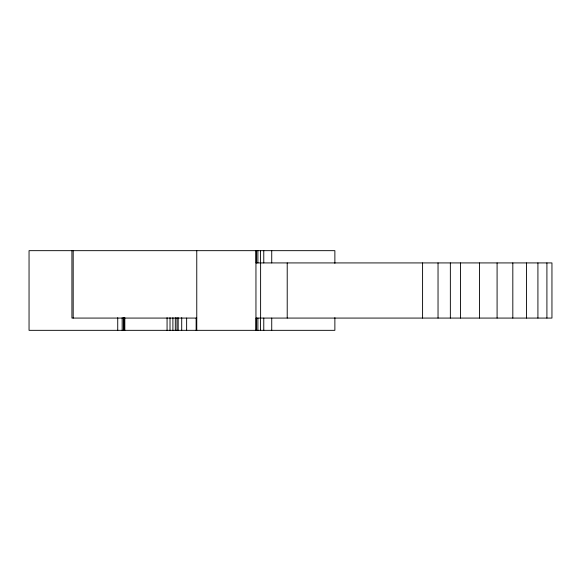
<?xml version="1.0" encoding="UTF-8"?>
<svg xmlns="http://www.w3.org/2000/svg" width="581" height="581" viewBox="0 0 581 581"><rect width="100%" height="100%" fill="white"/><g stroke="black" fill="none" stroke-linecap="round" stroke-linejoin="round"><path stroke-width="0.87" d="M256.119 262.924L551.95 262.924L551.95 318.076L256.119 318.076M196.763 318.076L71.921 318.076L71.921 250.665M546.91 262.924L546.91 318.076M537.919 262.924L537.919 318.076M526.502 262.924L526.502 318.076M512.82 262.924L512.82 318.076M497.089 262.924L497.089 318.076M479.557 262.924L479.557 318.076M460.501 262.924L460.501 318.076M450.355 262.924L450.355 318.076M438.038 262.924L438.038 318.076M422.583 262.924L422.583 318.076M334.874 263.338L334.874 250.665L29.05 250.665L29.05 330.335L334.874 330.335L334.874 317.662M287.217 262.924L287.217 318.076M271.734 250.665L271.734 262.924M271.734 318.076L271.734 330.335M263.774 250.665L263.774 262.924M263.774 318.076L263.774 330.335M260.608 262.924L260.608 318.076M260.433 250.665L260.433 262.924M260.433 318.076L260.433 330.335M257.891 250.665L257.891 262.924M257.891 318.076L257.891 330.335M256.156 250.665L256.156 262.924M256.156 318.076L256.156 330.335M255.952 250.665L255.952 330.335M196.763 250.665L196.763 330.335M196.131 318.076L196.131 330.335M186.639 318.076L186.639 330.335M181.708 317.662L181.708 330.335M178.171 317.662L178.171 330.335M176.973 317.662L176.973 330.335M175.317 317.662L175.317 330.335M172.898 317.662L172.898 330.335M170.015 317.662L170.015 330.335M167.067 317.662L167.067 330.335M124.821 317.662L124.821 330.335M124.211 317.662L124.211 330.335M123.869 317.662L123.869 330.335M123.39 317.662L123.39 330.335M122.163 317.662L122.163 330.335M117.732 317.662L117.732 330.335M73.191 250.665L73.191 318.076"/></g></svg>
